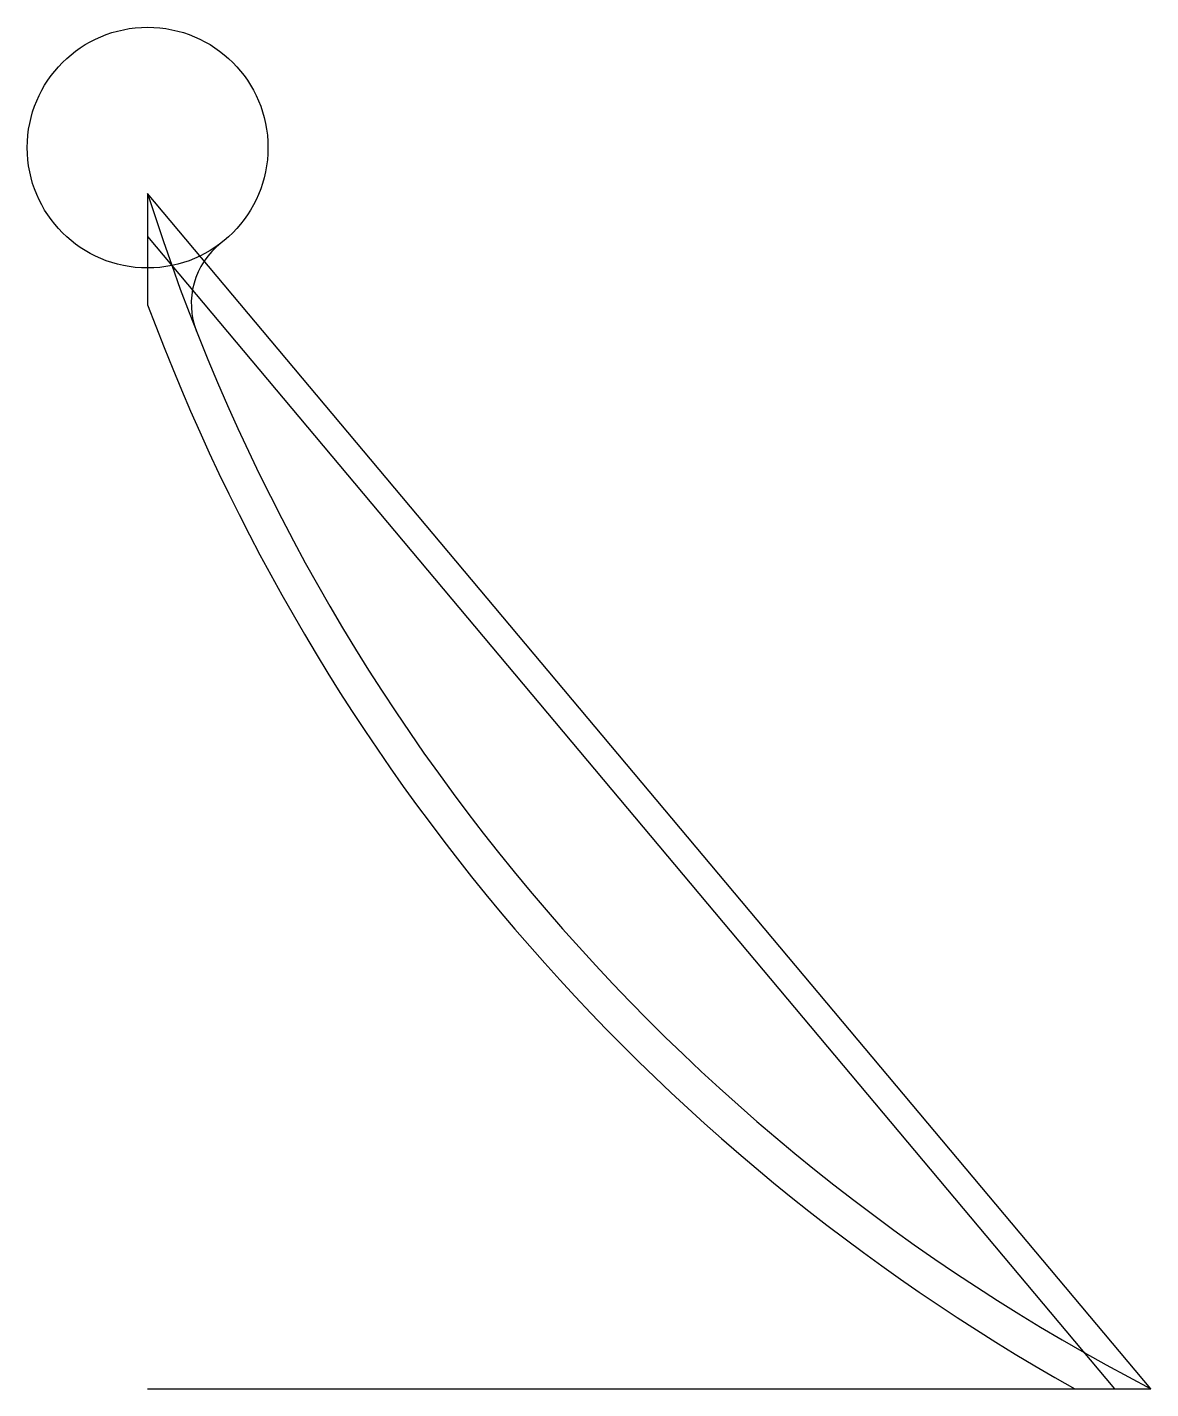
# Model space of a CAD drawing. Header units: millimetres. Extents: x -6 to 50, y 0 to 67.9.
import ezdxf

# ---------------------------------------------------------------- set-up
doc = ezdxf.new("R2010")
doc.units = ezdxf.units.MM

msp = doc.modelspace()

# ---------------------------------------------------------------- linework, layer by layer
for p, q in [((50, 0), (0, 59.58768)), ((0, 59.58768), (0, 57.442523)), ((0, 59.58768), (0, 54.03815)), ((0, 57.442523), (48.2, 0)), ((0, 0), (50, 0))]:
    msp.add_line(p, q)
msp.add_circle((0, 61.867323), 6)
for centre, radius, start, end in [((96.750908, 90), 101.418181, -162.550175, -117.449825), ((5.98183, 54.096729), 3.806346, 127.589201, -158.418965), ((96.750908, 90), 103.218181, -159.61014, -119.3152)]:
    msp.add_arc(centre, radius, start, end)

doc.saveas('drawing.dxf')
